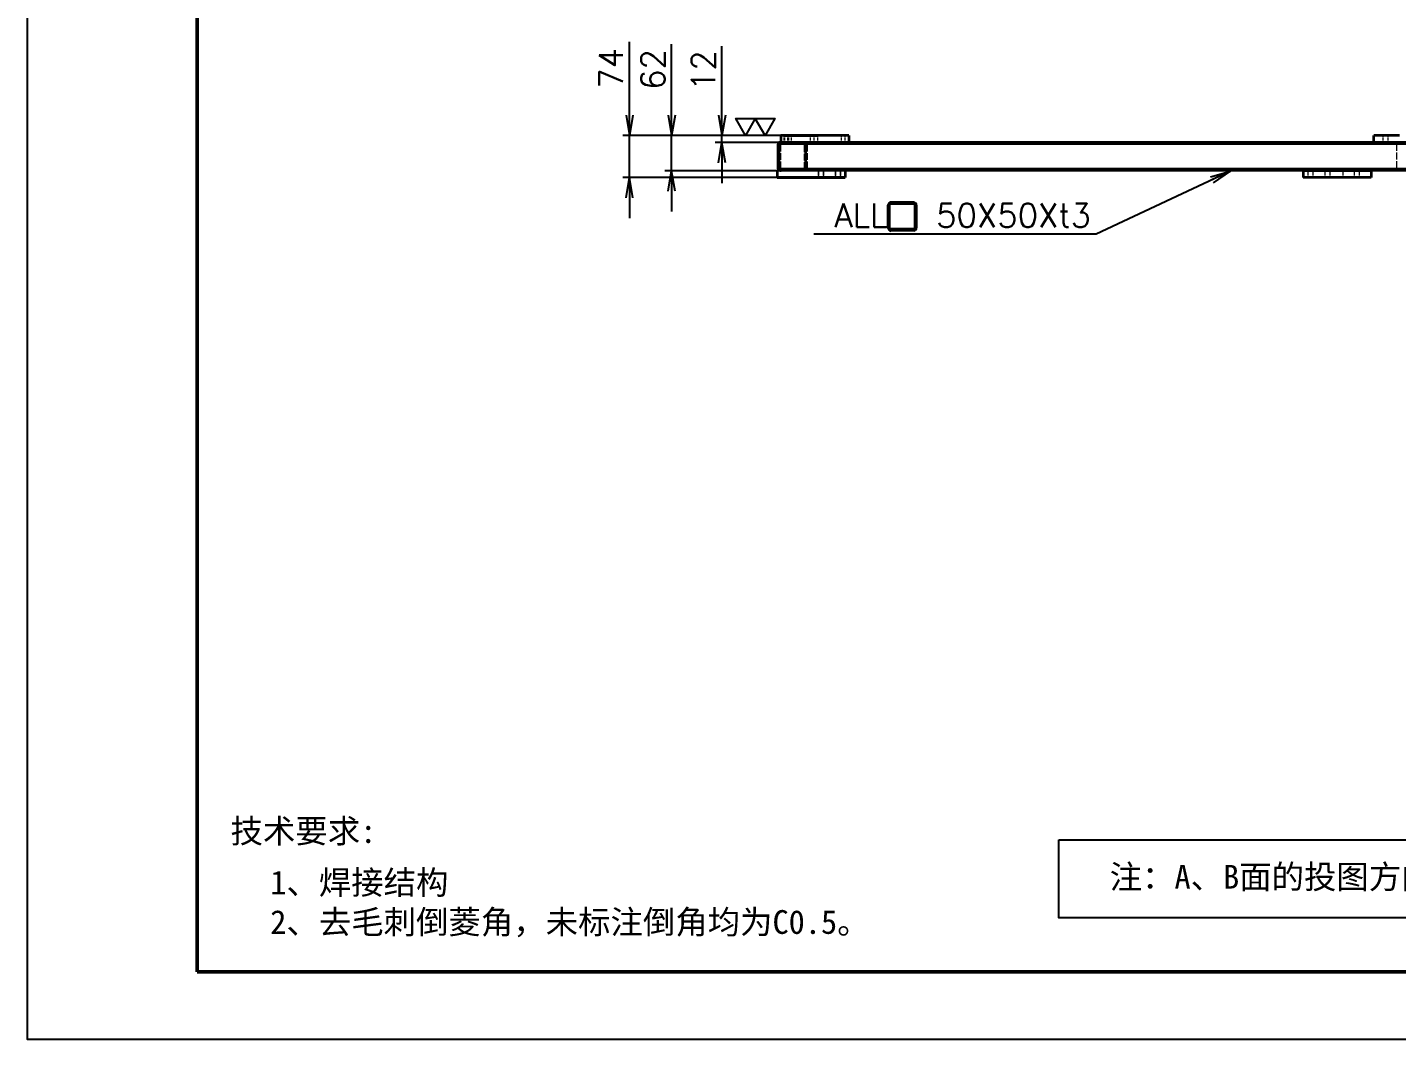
# Model space of a CAD drawing. Header units: millimetres. Extents: x -73083 to 81340, y -6859 to 6812.
# Drawn here: x -10262 to -7842, y -6850 to -5060 of the extents above; entities that cross this region are included whole.
import ezdxf

# ---------------------------------------------------------------- set-up
doc = ezdxf.new("R2010")
doc.units = ezdxf.units.MM
doc.linetypes.add('AM_ISO02W050', pattern=[7.5, 6, -1.5])
doc.linetypes.add('DASHED', pattern=[15, 12, -3])
doc.layers.add('A3', color=7, linetype='Continuous', plot=False)
for name, color, linetype, lineweight in [('AM_HID', 1, 'AM_ISO02W050', 25), ('AM_VIS', 7, 'Continuous', 50), ('SOLID LINE', 7, 'Continuous', 30)]:
    doc.layers.add(name, color=color, linetype=linetype, lineweight=lineweight)
doc.layers.add('word_dim', color=253, linetype='Continuous')
doc.styles.get("Standard").update_dxf_attribs({"font": 'romans.shx', "bigfont": 'bigfont.shx'})
doc.dimstyles.new('STANDARD1-12', dxfattribs={"dimscale": 12, "dimtxt": 3.5, "dimasz": 3, "dimexe": 1, "dimexo": 0, "dimgap": 1, "dimtad": 3, "dimdec": 1, "dimdsep": 46, "dimtxsty": 'Standard', "dimblk1": 'OPEN', "dimblk2": 'OPEN', "dimsah": 1, "dimcen": 0, "dimclrd": 256, "dimclre": 256, "dimclrt": 3, "dimadec": 0, "dimazin": 0, "dimtfac": 1, "dimtdec": 1, "dimtmove": 0, "dimatfit": 3, "dimldrblk": 'OPEN', "dimfxl": 0, "dimtolj": 1, "dimtzin": 0, "dimarcsym": 0})

# ---------------------------------------------------------------- blocks, each defined once
blk = doc.blocks.new('_Open')
at = {"color": 0, "lineweight": -2}
for p, q in [((-1, 0.167), (0, 0)), ((-1, -0.167), (0, 0)), ((0, 0), (-1, 0))]:
    blk.add_line(p, q, dxfattribs=at)
blk = doc.blocks.new('*D2344')
at = {"layer": 'DEFPOINTS', "color": 0, "linetype": 'Continuous', "ltscale": 2}
for p in [(-9197.7, -5251.2), (-8930.3, -5251.2), (-8936.8, -5325.2)]:
    blk.add_point(p, dxfattribs=at)
at = {"layer": 'word_dim', "linetype": 'Continuous', "lineweight": -2, "ltscale": 2}
for p, q in [((-9197.7, -5215.2), (-9197.7, -5085.2)), ((-8930.3, -5251.2), (-9209.7, -5251.2)), ((-9197.7, -5325.2), (-9197.7, -5251.2)), ((-8936.8, -5325.2), (-9209.7, -5325.2)), ((-9197.7, -5361.2), (-9197.7, -5397.2))]:
    blk.add_line(p, q, dxfattribs=at)
at = {"layer": 'word_dim', "linetype": 'Continuous', "lineweight": -2, "ltscale": 2, "xscale": 36, "yscale": 36, "zscale": 36}
for p, rotation in [((-9197.7, -5251.2), 270), ((-9197.7, -5325.2), 90)]:
    blk.add_blockref('_Open', p, dxfattribs=dict(at, rotation=rotation))
at = {"layer": 'word_dim', "color": 3, "linetype": 'Continuous', "ltscale": 2, "insert": (-9230.7, -5132.2), "char_height": 42, "attachment_point": 5, "rotation": 90}
blk.add_mtext('\\A1;74', dxfattribs=at)
blk = doc.blocks.new('*D2345')
at = {"layer": 'DEFPOINTS', "color": 0, "linetype": 'Continuous', "ltscale": 2}
for p in [(-8930.3, -5251.2), (-9123.4, -5313.2), (-8936.8, -5313.2)]:
    blk.add_point(p, dxfattribs=at)
at = {"layer": 'word_dim', "linetype": 'Continuous', "lineweight": -2, "ltscale": 2}
for p, q in [((-9123.4, -5215.2), (-9123.4, -5089.2)), ((-8930.3, -5251.2), (-9135.4, -5251.2)), ((-9123.4, -5313.2), (-9123.4, -5251.2)), ((-8936.8, -5313.2), (-9135.4, -5313.2)), ((-9123.4, -5349.2), (-9123.4, -5385.2))]:
    blk.add_line(p, q, dxfattribs=at)
at = {"layer": 'word_dim', "linetype": 'Continuous', "lineweight": -2, "ltscale": 2, "xscale": 36, "yscale": 36, "zscale": 36}
for p, rotation in [((-9123.4, -5251.2), 270), ((-9123.4, -5313.2), 90)]:
    blk.add_blockref('_Open', p, dxfattribs=dict(at, rotation=rotation))
at = {"layer": 'word_dim', "color": 3, "linetype": 'Continuous', "ltscale": 2, "insert": (-9156.4, -5134.2), "char_height": 42, "attachment_point": 5, "rotation": 90}
blk.add_mtext('\\A1;62', dxfattribs=at)
blk = doc.blocks.new('*D2346')
at = {"layer": 'DEFPOINTS', "color": 0, "linetype": 'Continuous', "ltscale": 2}
for p in [(-8930.3, -5251.2), (-9034.4, -5263.2), (-8930.1, -5263.2)]:
    blk.add_point(p, dxfattribs=at)
at = {"layer": 'word_dim', "linetype": 'Continuous', "lineweight": -2, "ltscale": 2}
for p, q in [((-9034.4, -5215.2), (-9034.4, -5093.2)), ((-8930.3, -5251.2), (-9046.4, -5251.2)), ((-9034.4, -5263.2), (-9034.4, -5251.2)), ((-8930.1, -5263.2), (-9046.4, -5263.2)), ((-9034.4, -5299.2), (-9034.4, -5335.2))]:
    blk.add_line(p, q, dxfattribs=at)
at = {"layer": 'word_dim', "linetype": 'Continuous', "lineweight": -2, "ltscale": 2, "xscale": 36, "yscale": 36, "zscale": 36}
for p, rotation in [((-9034.4, -5251.2), 270), ((-9034.4, -5263.2), 90)]:
    blk.add_blockref('_Open', p, dxfattribs=dict(at, rotation=rotation))
at = {"layer": 'word_dim', "color": 3, "linetype": 'Continuous', "ltscale": 2, "insert": (-9067.4, -5136.2), "char_height": 42, "attachment_point": 5, "rotation": 90}
blk.add_mtext('\\A1;12', dxfattribs=at)
blk = doc.blocks.new('A$C487327C5')
at = {"layer": 'word_dim', "color": 7, "lineweight": 35, "ltscale": 12}
for p, q in [((45, 50), (5, 50)), ((0, 5), (0, 45)), ((0, 45), (0, 5))]:
    blk.add_line(p, q, dxfattribs=at)
at = {"layer": 'word_dim', "ltscale": 12}
for p, q in [((10, 50), (10, 50)), ((0, 45), (0, 5)), ((3, 3), (3, 47)), ((47, 47), (3, 47)), ((3, 3), (3, 47)), ((3, 3), (3, 47)), ((47, 3), (47, 47)), ((47, 3), (47, 47)), ((47, 3), (47, 47)), ((50, 45), (50, 5)), ((50, 5), (50, 45)), ((50, 5), (50, 45)), ((50, 5), (50, 45)), ((47, 3), (3, 3)), ((45, 0), (5, 0))]:
    blk.add_line(p, q, dxfattribs=at)
at = {"layer": 'word_dim', "color": 7, "lineweight": 35, "ltscale": 12}
for centre, start, end in [((5, 45), 90.0024, 179.9999), ((5, 45), 90.0001, 179.9997), ((5, 45), 89.9999, 110.0586), ((5, 5), 179.9999, 269.9976), ((5, 5), 180.0003, 269.9997)]:
    blk.add_arc(centre, 5, start, end, dxfattribs=at)
at = {"layer": 'word_dim', "ltscale": 12}
for centre, start, end in [((5, 45), 110.0587, 179.9995), ((45, 45), 0.0001, 90.0023), ((45, 45), 0.0003, 89.9997), ((45, 45), 0.0002, 89.9998), ((5, 5), 180.0002, 269.9998), ((45, 5), 269.9977, 0.0001), ((45, 5), 270.0001, 359.9997), ((45, 5), 270.0001, 359.9995)]:
    blk.add_arc(centre, 5, start, end, dxfattribs=at)

msp = doc.modelspace()

# ---------------------------------------------------------------- linework, layer by layer
at = {"layer": 'A3', "linetype": 'Continuous'}
msp.add_lwpolyline([(-10262.27505, -1810.23226), (-3134.27505, -1810.23226), (-3134.27505, -6850.23226), (-10262.27505, -6850.23226)], close=True, dxfattribs=at)
at = {"layer": 'AM_HID', "linetype": 'DASHED', "lineweight": 13, "ltscale": 0.3}
for p, q in [((-8925.27883, -5251.17492), (-8925.27883, -5263.17492)), ((-8923.61257, -5251.18054), (-8923.61257, -5263.18054)), ((-8923.61257, -5251.18078), (-8923.61257, -5263.18078)), ((-8918.60305, -5251.17492), (-8918.60329, -5263.17492)), ((-8918.60232, -5251.17492), (-8918.60256, -5263.17492)), ((-8916.9656, -5251.18054), (-8916.9656, -5263.18054)), ((-8916.96535, -5251.18078), (-8916.9656, -5263.18078)), ((-8911.95608, -5251.17492), (-8911.95608, -5263.17492)), ((-8911.95534, -5251.17492), (-8911.95559, -5263.17492)), ((-8878.60305, -5251.17517), (-8878.60329, -5263.17517)), ((-8878.60232, -5251.17517), (-8878.60256, -5263.17517)), ((-8871.95608, -5251.17517), (-8871.95608, -5263.17517)), ((-8871.95534, -5251.17517), (-8871.95559, -5263.17517)), ((-8865.27883, -5251.17517), (-8865.27883, -5263.17517)), ((-8823.61257, -5251.18115), (-8823.61257, -5263.18115)), ((-8823.61257, -5251.18139), (-8823.61257, -5263.18139)), ((-8816.9656, -5251.18115), (-8816.9656, -5263.18115)), ((-8816.96535, -5251.18139), (-8816.9656, -5263.18139)), ((-7865.98232, -5251.14416), (-7865.98232, -5263.14416)), ((-7857.60634, -5251.14416), (-7857.60634, -5263.14416)), ((-8863.51784, -5313.15576), (-8863.51809, -5325.15576)), ((-8863.51784, -5313.15576), (-8863.51784, -5325.15576)), ((-8863.51467, -5325.16967), (-8863.51467, -5313.16967)), ((-8855.14187, -5313.15588), (-8855.14211, -5325.15588)), ((-8855.14187, -5313.15576), (-8855.14187, -5325.15576)), ((-8855.13869, -5325.1698), (-8855.13845, -5313.1698)), ((-8833.51784, -5313.156), (-8833.51809, -5325.156)), ((-8833.51784, -5313.156), (-8833.51784, -5325.156)), ((-8833.51467, -5325.16992), (-8833.51467, -5313.16992)), ((-8825.14187, -5313.15612), (-8825.14211, -5325.15612)), ((-8825.14187, -5313.156), (-8825.14187, -5325.156)), ((-8825.13869, -5325.17004), (-8825.13845, -5313.17004)), ((-7998.48195, -5313.16601), (-7998.48195, -5325.16601)), ((-7990.10598, -5313.16613), (-7990.10598, -5325.16613)), ((-7968.48195, -5313.16613), (-7968.48195, -5325.16613)), ((-7960.10598, -5313.16626), (-7960.10598, -5325.16626)), ((-7936.7947, -5313.14965), (-7936.7947, -5325.14965)), ((-7915.98269, -5325.14965), (-7915.98269, -5313.14965)), ((-7907.60671, -5325.14965), (-7907.60671, -5313.14965))]:
    msp.add_line(p, q, dxfattribs=at)
at = {"layer": 'AM_HID', "linetype": 'DASHED', "lineweight": 13}
for p, q in [((-8935.29445, -5266.1593), (-4938.29445, -5266.18286)), ((-8932.2947, -5310.15942), (-8932.29445, -5266.15942)), ((-8932.28933, -5310.17663), (-8932.28908, -5266.17663)), ((-8932.28908, -5266.17663), (-8888.28908, -5266.17663)), ((-8930.82937, -5267.15515), (-8930.82961, -5309.15515)), ((-4939.82937, -5267.18835), (-8930.82937, -5267.15515)), ((-8810.28908, -5263.18152), (-8930.28908, -5263.18078)), ((-8930.28811, -5263.17663), (-8888.28908, -5263.17663)), ((-4940.82937, -5266.18835), (-8929.82937, -5266.15515)), ((-8925.27883, -5263.17492), (-8885.29152, -5263.17505)), ((-8888.2947, -5310.15991), (-8888.29445, -5266.15991)), ((-8888.28933, -5310.17663), (-8888.28908, -5266.17663)), ((-4983.82961, -5267.18798), (-8886.82961, -5267.15551)), ((-8885.2947, -5310.15991), (-8885.29421, -5266.15991)), ((-8885.29421, -5266.15991), (-4988.29445, -5266.18286)), ((-8885.29152, -5266.16601), (-7841.79152, -5266.17004)), ((-8885.29152, -5266.16601), (-8885.29152, -5310.16601)), ((-8885.29152, -5266.16601), (-7841.79458, -5266.17004)), ((-8885.28933, -5310.17663), (-8885.28908, -5266.17663)), ((-8883.82961, -5267.15551), (-8883.82985, -5309.15551)), ((-4986.82961, -5267.18798), (-8883.82961, -5267.15551)), ((-7841.79152, -5266.17004), (-7841.79177, -5310.17004)), ((-8936.82644, -5313.16906), (-8885.2925, -5313.16955)), ((-8935.2947, -5310.1593), (-4938.2947, -5310.18286)), ((-8932.28933, -5310.17663), (-8888.28933, -5310.17663)), ((-8932.28933, -5313.17663), (-8888.28933, -5313.17663)), ((-4939.82961, -5309.18835), (-8930.82961, -5309.15515)), ((-4940.82961, -5310.18835), (-8929.82985, -5310.15515)), ((-8816.82985, -5313.15612), (-8929.82985, -5313.15515)), ((-4983.82985, -5309.18798), (-8886.82985, -5309.15551)), ((-8885.2947, -5310.15991), (-4988.29445, -5310.18286)), ((-8885.29177, -5310.16601), (-7841.7947, -5310.17004)), ((-8885.29152, -5310.16601), (-7841.79177, -5310.17004)), ((-4986.82985, -5309.18798), (-8883.82985, -5309.15551)), ((-7936.7947, -5313.14965), (-7886.7947, -5313.14978)), ((-7936.7947, -5325.14965), (-7886.7947, -5325.14978))]:
    msp.add_line(p, q, dxfattribs=at)
at = {"layer": 'AM_HID', "linetype": 'DASHED', "lineweight": 13, "ltscale": 0.00033062}
for p, q in [((-8935.28908, -5266.17663), (-8935.29445, -5266.16455)), ((-8932.29445, -5266.16455), (-8932.28908, -5266.17663))]:
    msp.add_line(p, q, dxfattribs=at)
at = {"layer": 'AM_HID', "linetype": 'DASHED', "lineweight": 13, "ltscale": 0.061597}
msp.add_line((-8932.29445, -5266.15942), (-8929.83059, -5266.15942), dxfattribs=at)
at = {"layer": 'AM_HID', "linetype": 'DASHED', "lineweight": 13, "ltscale": 0.011493}
msp.add_line((-8930.2903, -5263.15942), (-8929.83059, -5263.15942), dxfattribs=at)
at = {"layer": 'AM_HID', "linetype": 'DASHED', "lineweight": 13, "ltscale": 0.075}
for p, q in [((-8885.29152, -5266.16601), (-8885.29152, -5263.16601)), ((-7841.79177, -5263.17004), (-7841.79152, -5266.17004)), ((-8885.29177, -5313.16601), (-8885.29152, -5310.16601))]:
    msp.add_line(p, q, dxfattribs=at)
at = {"layer": 'AM_HID', "linetype": 'DASHED', "lineweight": 13, "ltscale": 0.000634766}
msp.add_line((-8810.28908, -5263.15612), (-8810.28908, -5263.18152), dxfattribs=at)
at = {"layer": 'AM_HID', "linetype": 'DASHED', "lineweight": 13, "ltscale": 0.061591}
msp.add_line((-8932.2947, -5310.15942), (-8929.83108, -5310.15942), dxfattribs=at)
at = {"layer": 'AM_HID', "linetype": 'DASHED', "lineweight": 13, "ltscale": 0.00045166}
msp.add_line((-7886.7947, -5313.14978), (-7886.7947, -5313.16784), dxfattribs=at)
at = {"layer": 'AM_HID', "linetype": 'DASHED', "lineweight": 13, "ltscale": 0.074844}
msp.add_line((-7841.79177, -5310.17004), (-7841.79189, -5313.16381), dxfattribs=at)
at = {"layer": 'AM_HID', "linetype": 'DASHED', "lineweight": 13}
for centre, radius, start, end in [((-8929.82937, -5267.15515), 1, 89.99953122, 179.99954056), ((-8888.29445, -5266.15991), 3.00003, 359.99983507, 89.99930583), ((-8888.29177, -5266.1709), 3, 359.89073066, 89.95007382), ((-8887.82961, -5267.15551), 1, 359.99937212, 89.99948341), ((-8887.82961, -5267.15551), 4, 359.99946234, 89.99933315), ((-8932.2947, -5310.1593), 3.00003, 192.65338488, 269.99928033), ((-8932.29201, -5310.17065), 3, 263.25107392, 270.05141516), ((-8929.82961, -5309.15515), 1, 179.99936297, 269.99938278), ((-8888.29445, -5310.15991), 2.99999, 269.99920519, 359.99958037), ((-8888.29201, -5310.1709), 3, 270.04905874, 359.89073066), ((-8887.82985, -5309.15551), 3.99999, 269.9995467, 359.99963098), ((-8887.82985, -5309.15551), 1, 269.99949206, 359.99953913)]:
    msp.add_arc(centre, radius, start, end, dxfattribs=at)
at = {"layer": 'AM_VIS', "linetype": 'Continuous'}
for p, q in [((-9962.27505, -1930.23226), (-9962.27505, -6730.23226)), ((-9962.27505, -6730.23226), (-3254.27505, -6730.23226))]:
    msp.add_line(p, q, dxfattribs=at)
at = {"layer": 'AM_VIS', "lineweight": 35, "ltscale": 0.3}
for p, q in [((-8930.28884, -5251.18078), (-8930.28908, -5263.18078)), ((-7881.79433, -5263.14404), (-7881.79421, -5251.14404)), ((-8936.82961, -5313.15503), (-8936.82985, -5325.15503)), ((-8816.82961, -5313.156), (-8816.82985, -5325.156)), ((-8006.79384, -5313.16601), (-8006.79397, -5325.16601)), ((-7886.79384, -5313.1665), (-7886.79397, -5325.1665))]:
    msp.add_line(p, q, dxfattribs=at)
at = {"layer": 'AM_VIS', "lineweight": 35}
for p, q in [((-8810.28884, -5251.18152), (-8930.28884, -5251.18078)), ((-8925.27883, -5251.17492), (-8865.27883, -5251.17517)), ((-7836.79421, -5251.14428), (-7881.79421, -5251.14404)), ((-8935.2947, -5310.1593), (-8935.29445, -5266.1593)), ((-8935.28933, -5310.17663), (-8935.28908, -5266.17663)), ((-8933.82937, -5267.15515), (-8933.82961, -5309.15515)), ((-4940.82937, -5263.18835), (-8929.82937, -5263.15515)), ((-8886.82961, -5267.15551), (-8886.82985, -5309.15551)), ((-7838.79384, -5263.14428), (-7881.79433, -5263.14404)), ((-8816.82961, -5313.15612), (-8936.82961, -5313.15503)), ((-5986.79299, -5313.17956), (-8816.82985, -5313.15612)), ((-7886.79384, -5313.1665), (-8006.79384, -5313.16601)), ((-8816.82985, -5325.15612), (-8936.82985, -5325.15503)), ((-8936.82668, -5325.16906), (-8816.82668, -5325.17004)), ((-7886.79397, -5325.1665), (-8006.79397, -5325.16601))]:
    msp.add_line(p, q, dxfattribs=at)
at = {"layer": 'AM_VIS', "lineweight": 35, "ltscale": 0.299365}
msp.add_line((-8810.28884, -5251.18152), (-8810.28908, -5263.15612), dxfattribs=at)
at = {"layer": 'AM_VIS', "lineweight": 13}
for p, q in [((-4936.82937, -5267.18835), (-8933.82937, -5267.15515)), ((-4936.82961, -5309.18835), (-8933.82961, -5309.15515))]:
    msp.add_line(p, q, dxfattribs=at)
at = {"layer": 'AM_VIS', "lineweight": 35, "ltscale": 0.050104}
msp.add_line((-8932.29445, -5263.15942), (-8930.2903, -5263.15942), dxfattribs=at)
at = {"layer": 'AM_VIS', "lineweight": 35, "ltscale": 0.050024}
msp.add_line((-8932.28908, -5263.17663), (-8930.28811, -5263.17663), dxfattribs=at)
at = {"layer": 'AM_VIS', "lineweight": 35, "ltscale": 0.00015564}
msp.add_line((-7841.79189, -5313.16381), (-7841.79189, -5313.17004), dxfattribs=at)
at = {"layer": 'AM_VIS', "lineweight": 35, "ltscale": 0.000314331}
for p, q in [((-8936.82668, -5325.16906), (-8936.82668, -5325.15649)), ((-8816.82668, -5325.17004), (-8816.82668, -5325.15747))]:
    msp.add_line(p, q, dxfattribs=at)
at = {"layer": 'AM_VIS', "lineweight": 35}
for centre, radius, start, end in [((-8932.29445, -5266.1593), 2.99998, 89.99920337, 179.99958154), ((-8932.29177, -5266.17065), 3, 89.94770375, 180.11474217), ((-8929.82937, -5267.15515), 3.99999, 89.99954488, 179.99963618), ((-8932.2947, -5310.1593), 3.00003, 179.99992305, 192.65342586), ((-8932.29201, -5310.17065), 3, 180.11474217, 263.25107392), ((-8929.82961, -5309.15515), 4, 179.99947225, 269.99933497)]:
    msp.add_arc(centre, radius, start, end, dxfattribs=at)
at = {"layer": 'word_dim', "ltscale": 2}
msp.add_line((-8409.1426, -5425.20361), (-8872.15522, -5425.20361), dxfattribs=at)
at = {"layer": 'word_dim', "color": 3, "linetype": 'Continuous', "ltscale": 2}
msp.add_lwpolyline([(-8992.84983, -5251.18078), (-9010.18983, -5221.14702), (-8940.82983, -5221.14702), (-8958.16983, -5251.18078), (-8975.50983, -5221.14702)], close=True, dxfattribs=at)
at = {"layer": 'word_dim', "color": 3, "linetype": 'Continuous', "ltscale": 5}
msp.add_lwpolyline([(-8438.66186, -6497.04845), (-7579.41489, -6497.04845), (-7579.41489, -6634.72952), (-8438.66186, -6634.72952)], close=True, dxfattribs=at)

# ---------------------------------------------------------------- block references
at = {"layer": 'word_dim', "ltscale": 2}
msp.add_blockref('A$C487327C5', (-8740.37722, -5419.31464), dxfattribs=at)

# ---------------------------------------------------------------- texts
at = {"layer": 'SOLID LINE', "ltscale": 0.5, "char_height": 42}
for s, insert, width, attachment_point in [('\\pt252;{\\fSimHei|b0|i0|c134|p2;\\C3;技术要求:}', (-9903.15556, -6460.26054), 360.7263119, 1), ('{\\fSimHei|b0|i0|c134|p2;\\C3;注：A、B面的投图方向一致}', (-8005.3974, -6564.53812), 980.4354389, 5), ('\\pt252;{\\fSimHei|b0|i0|c134|p2;\\C3;\\P1、焊接结构\\P2、去毛刺倒菱角，未标注倒角均为C0.5。}', (-9832.96368, -6481.15504), 1339.0912226, 1)]:
    msp.add_mtext(s, dxfattribs=dict(at, insert=insert, width=width, attachment_point=attachment_point))
at = {"layer": 'word_dim', "color": 3, "linetype": 'Continuous', "ltscale": 5, "insert": (-8382.02024, -5413.29217), "char_height": 42, "attachment_point": 9}
msp.add_mtext('ALL   50X50Xt3', dxfattribs=at)

# ---------------------------------------------------------------- dimensions: what is measured, and where the dimension line sits
at = {"layer": 'word_dim', "color": 3, "linetype": 'Continuous', "ltscale": 2}
dim = msp.add_linear_dim(base=(-9197.65787, -5251.18078), p1=(-8936.82668, -5325.16906), p2=(-8930.28884, -5251.18078), angle=90, dimstyle='STANDARD1-12', dxfattribs=at)
dim.commit()
dim.dimension.update_dxf_attribs({"geometry": '*D2344', "text_midpoint": (-9230.65787, -5132.18078)})
for base, p2, picture, middle in [((-9123.4433, -5313.16906), (-8936.82644, -5313.16906), '*D2345', (-9123.4433, -5134.18078)), ((-9034.42975, -5263.15942), (-8930.06045, -5263.15942), '*D2346', (-9034.42975, -5136.18078))]:
    dim = msp.add_linear_dim(base=base, p1=(-8930.28884, -5251.18078), p2=p2, angle=90, dimstyle='STANDARD1-12', dxfattribs=at)
    dim.commit()
    dim.dimension.update_dxf_attribs({"geometry": picture, "text_midpoint": middle, "dimtype": 160})

# ---------------------------------------------------------------- leaders
at = {"layer": 'word_dim', "linetype": 'Continuous', "ltscale": 5, "annotation_type": 0, "has_hookline": 1, "hookline_direction": 1, "text_width": 475.6}
msp.add_leader([(-8135.67203, -5314.01757), (-8373.1426, -5425.20361), (-8409.1426, -5425.20361)], dimstyle='STANDARD1-12', override={"dimgap": 1, "dimtad": 0}, dxfattribs=at)

doc.saveas('drawing.dxf')
